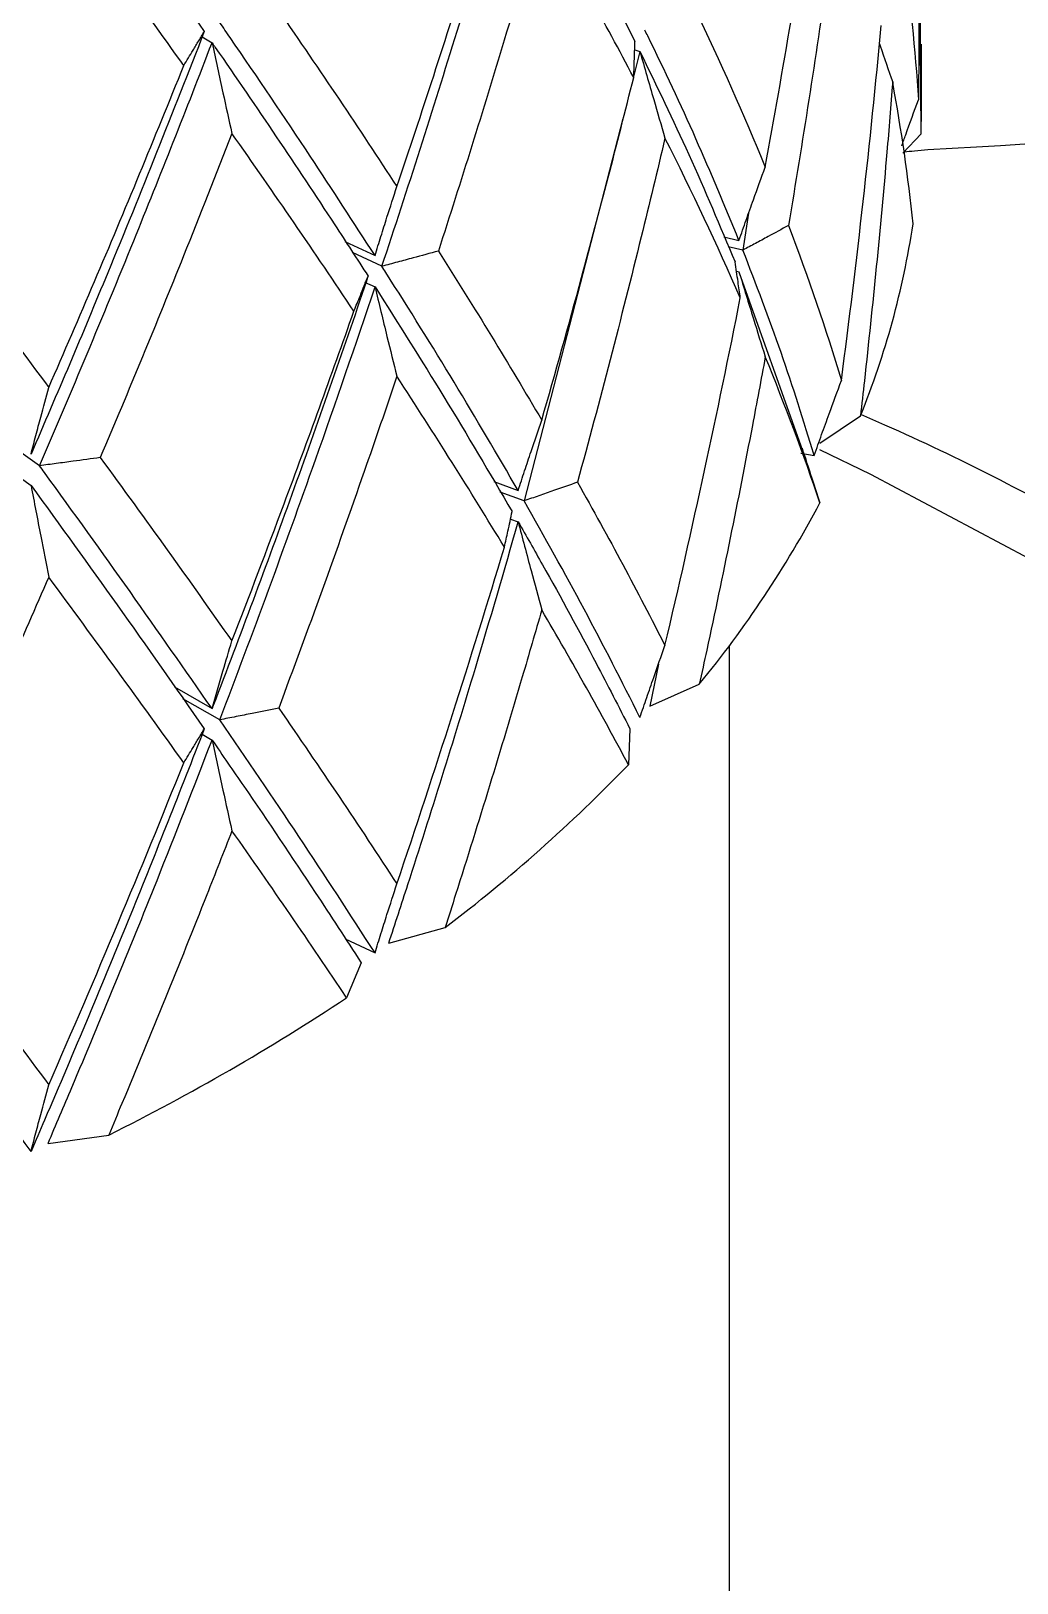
# Model space of a CAD drawing. Extents: x 0 to 10.8, y -11.1 to 0.
# Drawn here: x 4.6851 to 4.7364, y -5.1652 to -5.0845 of the extents above; entities that cross this region are included whole.
import ezdxf

# ---------------------------------------------------------------- set-up
doc = ezdxf.new("R2010")
doc.units = 0
doc.header["$LTSCALE"] = 0.5
doc.header["$MEASUREMENT"] = 0
for name, color, linetype in [('Dimension', 10, 'CONTINUOUS'), ('Hardware', 242, 'CONTINUOUS'), ('Mounting', 4, 'CONTINUOUS')]:
    doc.layers.add(name, color=color, linetype=linetype)

msp = doc.modelspace()

# ---------------------------------------------------------------- linework, layer by layer
at = {"layer": 'Dimension', "transparency": 16777216}
msp.add_open_spline([(4.295788687800496, -4.453301352101676), (5.645067267058266, -4.366282299263275), (6.244345846315582, -5.578301352101789), (6.843624425573125, -6.790320404940189), (8.192903004830669, -6.703301352101676)], degree=3, dxfattribs=at)
at = {"layer": 'Hardware', "transparency": 16777216}
msp.add_open_spline([(4.731799100059561, -5.09062667401929), (4.745250762093519, -5.089867872276443), (4.772440365058856, -5.08833411993686), (4.809689561180448, -5.076781375755957), (4.839802189949751, -5.059126480772932), (4.859761692321172, -5.037350025147987), (4.863150448432862, -5.020795025508789), (4.864646289838447, -5.013487431479405)], degree=3, knots=[0, 0, 0, 0, 0.2035303350058442, 0.41139221207149, 0.6209658894923356, 0.8326893709899369, 1, 1, 1, 1], dxfattribs=at)
at = {"layer": 'Mounting', "lineweight": 25, "transparency": 16777216}
for p, q in [((4.731398338156851, -5.075265764963831), (4.731306985235278, -5.088039567245801)), ((4.731452391456742, -5.089812555619972), (4.731367312332623, -5.079604079909643)), ((4.694040442484038, -5.084770226117428), (4.6945610448347, -5.085070763445458)), ((4.731474867769066, -5.088457936678822), (4.731474867769066, -5.085139442436684)), ((4.71681975417232, -5.085527423572159), (4.716498702530998, -5.086773407637111)), ((4.716547127388822, -5.085447235041386), (4.716819838865376, -5.085527451140081)), ((4.715921954284113, -5.08901173640453), (4.710794665279536, -5.108910467860369)), ((4.730497866010865, -5.0908239653902), (4.73145239168025, -5.089812559221969)), ((4.722475158843736, -5.093931201130374), (4.722175904242249, -5.09586399629643)), ((4.701472907927837, -5.095413428163909), (4.703038395753538, -5.096145259773152)), ((4.721180146714232, -5.095179587939242), (4.721972793936402, -5.095355238544698)), ((4.703396426071777, -5.096705399431755), (4.701861345115958, -5.095994671591086)), ((4.722175898251407, -5.095864040065123), (4.721414166434215, -5.095697613960851)), ((4.72184091369013, -5.096959093355792), (4.721972727778848, -5.096988303355147)), ((4.721972746810707, -5.096988145788998), (4.725271196441781, -5.106286702047726)), ((4.702498400436752, -5.097525860233986), (4.703038470532647, -5.097778331292375)), ((4.726177856149206, -5.105905498845516), (4.728288093047695, -5.104483305657538)), ((4.685588552999434, -5.107083028426359), (4.683346710502519, -5.105500151546039)), ((4.725188617394224, -5.106434318323409), (4.725887772468013, -5.106542466270412)), ((4.684600629203487, -5.107718552692404), (4.685146071391955, -5.108107393456123)), ((4.70921583999143, -5.107894740851521), (4.710485173925463, -5.108370607806307)), ((4.710794672199881, -5.108910511685508), (4.70955530133142, -5.108450657333947)), ((4.725908119798078, -5.108169129402484), (4.726183032422341, -5.109018589459538)), ((4.710090639415057, -5.109855778257497), (4.710485114493622, -5.110003664996611)), ((4.721474867769075, -5.188892456540714), (4.721474867769075, -5.116442996816886)), ((4.717779742621588, -5.117414691872057), (4.717332904713658, -5.119591497500778)), ((4.692608577058309, -5.118595611854403), (4.694561066435199, -5.119722759989259)), ((4.717332904158411, -5.119591500527633), (4.719909233942417, -5.118453666570417)), ((4.694963432108807, -5.120305856486482), (4.693044732543513, -5.119208606641394)), ((4.694040468162939, -5.121055304482297), (4.694561016326588, -5.121355810533146)), ((4.716297023105653, -5.120765144254847), (4.716216779529304, -5.122637183924098)), ((4.703752186017937, -5.131916816074124), (4.706682010712939, -5.131113070151571)), ((4.701490526426824, -5.131707006154727), (4.703038396516604, -5.132430601944009)), ((4.70231625057022, -5.132940481387209), (4.701563540488451, -5.134761981273812)), ((4.686029244277961, -5.14234277005221), (4.689184516485966, -5.141908239717964))]:
    msp.add_line(p, q, dxfattribs=at)
at = {"layer": 'Mounting', "lineweight": 25, "transparency": 16777216, "flags": 128}
for points in [[(4.731452391456742, -5.089812558175993), (4.731474767824011, -5.088548271664877), (4.731474867769066, -5.088457936678822)], [(4.789454217175717, -5.165427259492446), (4.785598228073241, -5.157119657940541), (4.780596768703163, -5.149018115179729), (4.774482275448463, -5.141175172823694), (4.767294403144888, -5.133641695363167), (4.759079767902222, -5.12646654029038), (4.749891644781883, -5.119696241239239), (4.739789622288754, -5.113374706197135), (4.728839215914377, -5.107542932744536), (4.726172254936273, -5.10625805599085)]]:
    msp.add_lwpolyline(points, dxfattribs=at)
at = {"layer": 'Mounting', "lineweight": 25, "transparency": 16777216}
for centre, radius, start, end in [((4.687551234789453, -5.08794011643522), 0.04396781446184132, 337.8979893391304, 351.4177430584475), ((4.675323311116244, -5.082003121038667), 0.05758946742103159, 320.7328058698766, 332.0238278961678), ((4.657061304631497, -5.065692395909764), 0.08211016415394543, 307.1798313594843, 316.0908478506079), ((4.637777708985141, -5.038564548602324), 0.1154234738232583, 296.4473774752695, 303.547246774946)]:
    msp.add_arc(centre, radius, start, end, dxfattribs=at)
for points, knots in [([(4.685146023823563, -5.071821540904068), (4.685320686564864, -5.072061788187398), (4.686917065873331, -5.07425759588557), (4.689988228651146, -5.078520650299879), (4.692732432567936, -5.08244809767848), (4.694156726310439, -5.084486517160144)], [0, 0, 0, 0, 0.05579333311730914, 0.5099388791400427, 0.9999999999999999, 0.9999999999999999, 0.9999999999999999, 0.9999999999999999]), ([(4.703396349304739, -5.096705363101421), (4.704745105397251, -5.092648883336835), (4.706049085194763, -5.088571119796256), (4.708401612640273, -5.080903805725313), (4.709461402005445, -5.077319283744487), (4.710485147813415, -5.073718615124221)], [0.002445703003991355, 0.002445703003991355, 0.002445703003991355, 0.002445703003991355, 0.002778333157437116, 0.002778333157437116, 0.003067885072835914, 0.003067885072835914, 0.003067885072835914, 0.003067885072835914]), ([(4.710485148645375, -5.07371861471745), (4.710528339317534, -5.073793795572612), (4.712232518213796, -5.076760214492936), (4.714303765077148, -5.08053460702763), (4.716140613763855, -5.084173782763912), (4.716559662219652, -5.085004004100938)], [0, 0, 0, 0, 0.01967590629690563, 0.7763543069276878, 1, 1, 1, 1]), ([(4.723338466777932, -5.09153846985339), (4.723804144123733, -5.089000373518616), (4.724250774800339, -5.086456640438826), (4.725273582379259, -5.080354993176741), (4.725830870955633, -5.076795985727472), (4.726349581750128, -5.073230655112809)], [0.004330217516259038, 0.004330217516259038, 0.004330217516259038, 0.004330217516259038, 0.004527813258580929, 0.004527813258580929, 0.004803374041171416, 0.004803374041171416, 0.004803374041171416, 0.004803374041171416]), ([(4.704175244261251, -5.092557345121861), (4.704823645656234, -5.090637955365708), (4.705461933772767, -5.088713872798394), (4.707358788931515, -5.082888269133036), (4.708585980597263, -5.078971198229056), (4.709769737823535, -5.07503583896397)], [0.003680059077938308, 0.003680059077938308, 0.003680059077938308, 0.003680059077938308, 0.003836740417369892, 0.003836740417369892, 0.004153311257810306, 0.004153311257810306, 0.004153311257810306, 0.004153311257810306]), ([(4.72730078104928, -5.076228067902605), (4.727070754193846, -5.077980573684158), (4.726831382060709, -5.079731654003695), (4.725960682124423, -5.085857718905629), (4.725280379001561, -5.090225250198387), (4.724542556582946, -5.094583430787168)], [0.001830253417566429, 0.001830253417566429, 0.001830253417566429, 0.001830253417566429, 0.001965753762317457, 0.001965753762317457, 0.002304685121717341, 0.002304685121717341, 0.002304685121717341, 0.002304685121717341]), ([(4.686066604425378, -5.076597335799306), (4.684946069603711, -5.079160432968195), (4.683809373836993, -5.081712437712099), (4.681321587397179, -5.087197949872404), (4.679966405131836, -5.090124973883349), (4.678592686403363, -5.093033975561184)], [0.003133451221439315, 0.003133451221439315, 0.003133451221439315, 0.003133451221439315, 0.003352568823996517, 0.003352568823996517, 0.00360659914046512, 0.00360659914046512, 0.00360659914046512, 0.00360659914046512]), ([(4.711712005407207, -5.078298058143162), (4.711075238707053, -5.080517674122063), (4.710424657200974, -5.082731241402541), (4.708655192799824, -5.088612403851869), (4.707512245395037, -5.092269359935528), (4.706332699561244, -5.095909599137769)], [0.002482049257556243, 0.002482049257556243, 0.002482049257556243, 0.002482049257556243, 0.002660083514881917, 0.002660083514881917, 0.002956367414762791, 0.002956367414762791, 0.002956367414762791, 0.002956367414762791]), ([(4.703038395753538, -5.096145259773152), (4.7019272335815, -5.094428736360612), (4.699512484599381, -5.090698431938506), (4.696756086493224, -5.086625692382711), (4.695143614292647, -5.0842825913262), (4.694963413735422, -5.08402073991806)], [0, 0, 0, 0, 0.4308902538471852, 0.9363995897631547, 1, 1, 1, 1]), ([(4.727300779251891, -5.102641564685428), (4.727707662152852, -5.099541549706601), (4.728085400172858, -5.096436441536696), (4.728774600966062, -5.09028216749681), (4.729087366129534, -5.087233024703892), (4.729371693659914, -5.084179303681992)], [0.004980369164138065, 0.004980369164138065, 0.004980369164138065, 0.004980369164138065, 0.00522000064316956, 0.00522000064316956, 0.005454558158351824, 0.005454558158351824, 0.005454558158351824, 0.005454558158351824]), ([(4.694156736963578, -5.084486445651123), (4.692527195277762, -5.088701610877081), (4.690852153173637, -5.092889100283685), (4.687829570237909, -5.10020567549401), (4.686499679524786, -5.103348315535015), (4.685146011874167, -5.106474314504624)], [0.003643827384632413, 0.003643827384632413, 0.003643827384632413, 0.003643827384632413, 0.003996629918378722, 0.003996629918378722, 0.004264701058186598, 0.004264701058186598, 0.004264701058186598, 0.004264701058186598]), ([(4.685588490407099, -5.107082983640339), (4.687257422174753, -5.103209603244011), (4.688890087231357, -5.099310021756139), (4.69187269370741, -5.09196641898194), (4.693231910204531, -5.088528671109486), (4.694561044419288, -5.085070764387012)], [0.002445703003991356, 0.002445703003991356, 0.002445703003991356, 0.002445703003991356, 0.002778333157437116, 0.002778333157437116, 0.003067885072835914, 0.003067885072835914, 0.003067885072835914, 0.003067885072835914]), ([(4.693092767678991, -5.086255501176254), (4.693254114385354, -5.085991724862254), (4.693414383591971, -5.085727728174618), (4.693573572074911, -5.08546351535847), (4.693671581483613, -5.085300844407982), (4.69376918150374, -5.085138091087686), (4.693866371394734, -5.084975256403538), (4.693963562107001, -5.084812420343212), (4.694060342888406, -5.084649502573484), (4.694156713003395, -5.084486504102244)], [0, 0, 0, 0, 3.692454475428064e-05, 3.692454475428064e-05, 3.692454475428064e-05, 5.965826561034011e-05, 5.965826561034011e-05, 5.965826561034011e-05, 8.239217861094851e-05, 8.239217861094851e-05, 8.239217861094851e-05, 8.239217861094851e-05]), ([(4.694561044419288, -5.085070764386955), (4.694654494442375, -5.08550538599178), (4.694748487509742, -5.085940143887626), (4.694843025701402, -5.086375035224421), (4.6949375638942, -5.086809926567412), (4.695032647470725, -5.087244952543472), (4.695128278484162, -5.087680110248812), (4.695282571083681, -5.088382200619151), (4.695438289639014, -5.089084638023451), (4.695595442617105, -5.089787409969347)], [0, 0, 0, 0, 3.692449221875072e-05, 3.692449221875072e-05, 3.692449221875072e-05, 7.384898531712128e-05, 7.384898531712128e-05, 7.384898531712128e-05, 0.000133423684125174, 0.000133423684125174, 0.000133423684125174, 0.000133423684125174]), ([(4.694561045274895, -5.085070764082616), (4.694617140273294, -5.085151969133904), (4.696830486528597, -5.088356085395219), (4.69957735162302, -5.09242281872065), (4.702102382421344, -5.09632665316758), (4.702678428921217, -5.097217252272628)], [0, 0, 0, 0, 0.01967590629690539, 0.7763543069276869, 0.9999999999999999, 0.9999999999999999, 0.9999999999999999, 0.9999999999999999]), ([(4.716494617749277, -5.086876211535071), (4.716506873008939, -5.086596562696684), (4.716517985383007, -5.086316896324433), (4.71652795412183, -5.08603721709818), (4.716534091790436, -5.085865020957442), (4.716539795952713, -5.08569281946717), (4.716545066442904, -5.085520613721258), (4.716550336977889, -5.085348406519643), (4.716555173842607, -5.085176194693531), (4.716559576863801, -5.085003979290718)], [0, 0, 0, 0, 3.692454477223516e-05, 3.692454477223516e-05, 3.692454477223516e-05, 5.965863624950577e-05, 5.965863624950577e-05, 5.965863624950577e-05, 8.239291991557107e-05, 8.239291991557107e-05, 8.239291991557107e-05, 8.239291991557107e-05]), ([(4.721972793936402, -5.095355238544755), (4.721243127882644, -5.093596377222468), (4.719785478984249, -5.090082711957166), (4.71805645100585, -5.086413435251302), (4.71712705268169, -5.084518110108775), (4.717077537481146, -5.084417133593149)], [0, 0, 0, 0, 0.4868932926836286, 0.9726634094198858, 1, 1, 1, 1]), ([(4.729268385071919, -5.085098334540476), (4.729283623862784, -5.08514313491969), (4.729298872624213, -5.0851879338191), (4.729314131360297, -5.085232731232907), (4.729529647456047, -5.085865454914199), (4.729747154276765, -5.086497884711378), (4.729966663547657, -5.087130004356993)], [6.963106175701024e-05, 6.963106175701024e-05, 6.963106175701024e-05, 6.963106175701024e-05, 7.38489852171912e-05, 7.38489852171912e-05, 7.38489852171912e-05, 0.000133423605747334, 0.000133423605747334, 0.000133423605747334, 0.000133423605747334]), ([(4.71681975417232, -5.085527423571762), (4.716937512036566, -5.085942734221987), (4.717055954191437, -5.086358068939319), (4.717175083241045, -5.086773424443095), (4.717294212292472, -5.087188779952783), (4.71741402856469, -5.087604157387489), (4.71753453462884, -5.088019553418633), (4.717728945274757, -5.088689705673403), (4.717925152388489, -5.08935991026641), (4.718123166576106, -5.090030152958661)], [0, 0, 0, 0, 3.692449222043045e-05, 3.692449222043045e-05, 3.692449222043045e-05, 7.384898531625242e-05, 7.384898531625242e-05, 7.384898531625242e-05, 0.0001334188559339995, 0.0001334188559339995, 0.0001334188559339995, 0.0001334188559339995]), ([(4.716819838229867, -5.085527449856272), (4.717687869544079, -5.087316741602876), (4.719476300751921, -5.091003273584136), (4.720988687513, -5.094618405463848), (4.721767023637085, -5.096478900284126)], [0, 0, 0, 0, 0.485359073440496, 1, 1, 1, 1]), ([(4.68606661260651, -5.103011235658755), (4.686867322142007, -5.101179771264071), (4.687659836625699, -5.09934250319327), (4.690028191777401, -5.09377569279917), (4.691578548690131, -5.090027150720459), (4.693092772974524, -5.086255492518205)], [0.003680059077938317, 0.003680059077938317, 0.003680059077938317, 0.003680059077938317, 0.003836740417369901, 0.003836740417369901, 0.004153311257810306, 0.004153311257810306, 0.004153311257810306, 0.004153311257810306]), ([(4.71171200943445, -5.104711140553434), (4.712419736401444, -5.102244240975324), (4.71311050989334, -5.099769520329687), (4.714722455354377, -5.093827737718755), (4.715626224430707, -5.090357380502894), (4.716494617686749, -5.08687621295843)], [0.00433021751625904, 0.00433021751625904, 0.00433021751625904, 0.00433021751625904, 0.004527813258580933, 0.004527813258580933, 0.004803374041171419, 0.004803374041171419, 0.004803374041171419, 0.004803374041171419]), ([(4.729966663547202, -5.087130004361256), (4.729871069547698, -5.088342791558205), (4.729770944672509, -5.089555392230864), (4.729323722889831, -5.094736522405526), (4.728932335045556, -5.098704515687984), (4.728425653616341, -5.103273596161443), (4.728357429267589, -5.103878550787726), (4.728288093457195, -5.104483302085271)], [0.001208963695116876, 0.001208963695116876, 0.001208963695116876, 0.001208963695116876, 0.001302007850262443, 0.001302007850262443, 0.001606582040497845, 0.001606582040497845, 0.001653080551641078, 0.001653080551641078, 0.001653080551641078, 0.001653080551641078]), ([(4.730441634002091, -5.090432955730932), (4.73051004351646, -5.090240990374468), (4.730794713194427, -5.089442172887345), (4.731085827439074, -5.08864508486738), (4.731306983463128, -5.08803954659237)], [0, 0, 0, 0, 0.2403119105058767, 1, 1, 1, 1]), ([(4.695595442617332, -5.089787409968324), (4.694768724722962, -5.091918228458155), (4.693930460507772, -5.094041459453535), (4.691667168163349, -5.099677932840677), (4.690222179268403, -5.103177864896907), (4.688747270943622, -5.106657044075064)], [0.002482049257556239, 0.002482049257556239, 0.002482049257556239, 0.002482049257556239, 0.0026600835148819, 0.0026600835148819, 0.002956367414762777, 0.002956367414762777, 0.002956367414762777, 0.002956367414762777]), ([(4.718123166576106, -5.090030152958946), (4.717719679812035, -5.091744220058672), (4.71730757031537, -5.093455771480478), (4.715834699408333, -5.099439639322725), (4.714728906800474, -5.103698798572054), (4.713570816977608, -5.107941943958451)], [0.001830253417566432, 0.001830253417566432, 0.001830253417566432, 0.001830253417566432, 0.00196575376231746, 0.00196575376231746, 0.002304685121717341, 0.002304685121717341, 0.002304685121717341, 0.002304685121717341]), ([(4.730562882100458, -5.090741320989594), (4.730743143867358, -5.090725615724978), (4.731155666269615, -5.090688548290302), (4.731567211271567, -5.090648973049781), (4.731799100059561, -5.09062667401929)], [0.9735357806854618, 0.9735357806854618, 0.9735357806854618, 0.9735357806854618, 0.9850884940551331, 1, 1, 1, 1]), ([(4.721972778490908, -5.095355235036095), (4.722096161427089, -5.095001903269747), (4.72222026099962, -5.094648907432997), (4.722345080151172, -5.094296252275285), (4.722469899304542, -5.093943597112286), (4.722595438373446, -5.093591281659712), (4.722721700205511, -5.093239310671436), (4.72292540275339, -5.09267146379284), (4.723130987767036, -5.092104510178274), (4.723338466777477, -5.091538469854356)], [0, 0, 0, 0, 3.692449218116693e-05, 3.692449218116693e-05, 3.692449218116693e-05, 7.384898528042517e-05, 7.384898528042517e-05, 7.384898528042517e-05, 0.0001334206713658637, 0.0001334206713658637, 0.0001334206713658637, 0.0001334206713658637]), ([(4.703038397118689, -5.096145260244782), (4.703141106414705, -5.09581260146274), (4.703244412361983, -5.095480398755797), (4.703348317275413, -5.095148657263735), (4.703452222190435, -5.094816915766955), (4.70355672635651, -5.094485634576358), (4.703661832055332, -5.094154818854008), (4.703831399675892, -5.093621111972084), (4.704002533947687, -5.093088613464829), (4.704175244261478, -5.092557345120838)], [0, 0, 0, 0, 3.692449219004878e-05, 3.692449219004878e-05, 3.692449219004878e-05, 7.384898526708659e-05, 7.384898526708659e-05, 7.384898526708659e-05, 0.0001334196130982787, 0.0001334196130982787, 0.0001334196130982787, 0.0001334196130982787]), ([(4.724542556582492, -5.094583430789328), (4.724190762943635, -5.094775809141254), (4.723838182074815, -5.094967709046273), (4.723484819468922, -5.095159127037732), (4.723267267318988, -5.095276975940862), (4.723049418257688, -5.095394642506335), (4.722831273573775, -5.095512125926575), (4.722613127045861, -5.095629610339927), (4.722394684429673, -5.095746911853269), (4.722175947019878, -5.095864029660106)], [0, 0, 0, 0, 3.692454477337426e-05, 3.692454477337426e-05, 3.692454477337426e-05, 5.965756764222384e-05, 5.965756764222384e-05, 5.965756764222384e-05, 8.239078267930459e-05, 8.239078267930459e-05, 8.239078267930459e-05, 8.239078267930459e-05]), ([(4.706332701787005, -5.095909598525793), (4.705895147600359, -5.096029805605838), (4.705457100913463, -5.096149416991466), (4.705018568802643, -5.096268430411328), (4.704748567908837, -5.09634170607103), (4.70447838225482, -5.096414755258593), (4.704208013497919, -5.096487577447135), (4.703937642455685, -5.096560400251235), (4.703667087735312, -5.096632996200697), (4.703396350992762, -5.096705364716968)], [0, 0, 0, 0, 3.692454477207999e-05, 3.692454477207999e-05, 3.692454477207999e-05, 5.965866755317079e-05, 5.965866755317079e-05, 5.965866755317079e-05, 8.239298252384948e-05, 8.239298252384948e-05, 8.239298252384948e-05, 8.239298252384948e-05]), ([(4.725887773173326, -5.106542466379494), (4.725336327191599, -5.104761220052069), (4.724242638119449, -5.101228454000932), (4.722860964765232, -5.09764211071041), (4.722175941161368, -5.095864027780976)], [0, 0, 0, 0, 0.5042072703463313, 1, 1, 1, 1]), ([(4.702678354938371, -5.097217217069726), (4.702648581713447, -5.097305564776093), (4.702618787179745, -5.097393902668216), (4.701334475004842, -5.101198620966045), (4.700042387107487, -5.10489739278114), (4.69738438944114, -5.112262212967835), (4.696019701452542, -5.115924755908338), (4.694601874336513, -5.119616535655496), (4.694581468077786, -5.119669646806528), (4.694561054704536, -5.119722753233361)], [0.004293965242678268, 0.004293965242678268, 0.004293965242678268, 0.004293965242678268, 0.004301204108614124, 0.004301204108614124, 0.004605778298849525, 0.004605778298849525, 0.004910352489084927, 0.004910352489084927, 0.004914798550845843, 0.004914798550845843, 0.004914798550845843, 0.004914798550845843]), ([(4.701940525188547, -5.099040740516614), (4.702053229031662, -5.098768673619702), (4.702164821256247, -5.098496452396034), (4.702275299448957, -5.098224081333512), (4.702343319940155, -5.098056384767631), (4.702410918318719, -5.097888630937121), (4.70247809402963, -5.097720820892221), (4.702545270308292, -5.097553009428793), (4.702612024052314, -5.097385141390362), (4.702678354698946, -5.097217217779928)], [0, 0, 0, 0, 3.692454477223575e-05, 3.692454477223575e-05, 3.692454477223575e-05, 5.965863624950655e-05, 5.965863624950655e-05, 5.965863624950655e-05, 8.239291991557173e-05, 8.239291991557173e-05, 8.239291991557173e-05, 8.239291991557173e-05]), ([(4.710485173925463, -5.108370607806421), (4.709392184978014, -5.106501156192905), (4.707208728413207, -5.102766565457273), (4.704758980044971, -5.098843739893994), (4.70346527470997, -5.09681352708435), (4.703396350463663, -5.096705364209868)], [0, 0, 0, 0, 0.4868932926836267, 0.972663409419882, 1, 1, 1, 1]), ([(4.722041493518873, -5.09834474428078), (4.722003045372276, -5.098065886762754), (4.721963457437141, -5.097787081006402), (4.721922729795551, -5.097508331681126), (4.721897655308794, -5.097336716139694), (4.721872148759303, -5.097165121512319), (4.721846210175272, -5.096993548888065), (4.721820271372053, -5.096821974813508), (4.721793900471766, -5.096650422379867), (4.72176709751011, -5.096478892675407)], [0, 0, 0, 0, 3.692454477337353e-05, 3.692454477337353e-05, 3.692454477337353e-05, 5.965756764222657e-05, 5.965756764222657e-05, 5.965756764222657e-05, 8.239078267930887e-05, 8.239078267930887e-05, 8.239078267930887e-05, 8.239078267930887e-05]), ([(4.721972746810707, -5.096988145788941), (4.722096128680278, -5.097396160898199), (4.722220227201433, -5.09780415769211), (4.722345045089696, -5.098212132732556), (4.722469862979324, -5.0986201077788), (4.72259540057803, -5.099028062188609), (4.722721660568368, -5.09943599247805), (4.722925370180292, -5.100094152839915), (4.723130961460356, -5.100752254276642), (4.723338445491891, -5.101410281904634)], [0, 0, 0, 0, 3.692449217262235e-05, 3.692449217262235e-05, 3.692449217262235e-05, 7.384898521719601e-05, 7.384898521719601e-05, 7.384898521719601e-05, 0.0001334236057473376, 0.0001334236057473376, 0.0001334236057473376, 0.0001334236057473376]), ([(4.694963412579909, -5.120305811056483), (4.696676426936392, -5.115823492623235), (4.698336305103112, -5.111314134132442), (4.700997496359378, -5.103789715978451), (4.702030272751244, -5.100789880467914), (4.70303839666235, -5.097778294103591)], [0.001793937377354697, 0.001793937377354697, 0.001793937377354697, 0.001793937377354697, 0.002169184776966314, 0.002169184776966314, 0.002416362749800616, 0.002416362749800616, 0.002416362749800616, 0.002416362749800616]), ([(4.703038396662578, -5.097778294103193), (4.703141106402427, -5.098206981709836), (4.703244412988852, -5.098635771117074), (4.703348318692406, -5.099064659340058), (4.703452224397552, -5.099493547569125), (4.703556729504271, -5.099922535789517), (4.703661836255833, -5.100351620964773), (4.703831403418462, -5.101043857712682), (4.704002537480847, -5.101736350872443), (4.704175247693456, -5.102429087409803)], [0, 0, 0, 0, 3.692449222042991e-05, 3.692449222042991e-05, 3.692449222042991e-05, 7.384898531625501e-05, 7.384898531625501e-05, 7.384898531625501e-05, 0.0001334188559340029, 0.0001334188559340029, 0.0001334188559340029, 0.0001334188559340029]), ([(4.703038469651574, -5.097778329916537), (4.704252643169866, -5.099693960239904), (4.706754241645513, -5.10364079141749), (4.70901156396917, -5.107484651841617), (4.710173274421322, -5.109462859731877)], [0, 0, 0, 0, 0.4853590734404953, 1, 1, 1, 1]), ([(4.718123164918097, -5.11644364953213), (4.718836872656993, -5.113411626820096), (4.719523762621975, -5.110371115361545), (4.720828942149637, -5.104337851112462), (4.721448494723973, -5.101345277055827), (4.722041499617944, -5.098344788515192)], [0.004980369164138062, 0.004980369164138062, 0.004980369164138062, 0.004980369164138062, 0.005220000643169556, 0.005220000643169556, 0.005454558158351824, 0.005454558158351824, 0.005454558158351824, 0.005454558158351824]), ([(4.695595446012703, -5.116200492828966), (4.696514291536459, -5.113832286160516), (4.697419017727043, -5.111454373069989), (4.699549651318648, -5.105739672878371), (4.700760401849266, -5.102397614950576), (4.701940524615111, -5.099040741901376)], [0.004330217516259038, 0.004330217516259038, 0.004330217516259038, 0.004330217516259038, 0.004527813258580926, 0.004527813258580926, 0.004803374041171414, 0.004803374041171414, 0.004803374041171414, 0.004803374041171414]), ([(4.723338445491208, -5.101410281908841), (4.723119445525299, -5.102603980996264), (4.72289614073361, -5.103796957449845), (4.721923532597884, -5.108891938899717), (4.721132044937121, -5.112788160757248), (4.720167766352915, -5.117267990167818), (4.720039014748409, -5.117860993202555), (4.719909234708894, -5.118453663069545)], [0.001208963695116874, 0.001208963695116874, 0.001208963695116874, 0.001208963695116874, 0.001302007850262445, 0.001302007850262445, 0.001606582040497846, 0.001606582040497846, 0.001653080551641082, 0.001653080551641082, 0.001653080551641082, 0.001653080551641082]), ([(4.704175247693456, -5.102429087410087), (4.703615935328344, -5.104084736303491), (4.703049099630789, -5.105736889850164), (4.701038429279379, -5.111509392490632), (4.699555475629495, -5.115611478567928), (4.698027732484434, -5.119691660008982)], [0.001830253417566431, 0.001830253417566431, 0.001830253417566431, 0.001830253417566431, 0.001965753762317458, 0.001965753762317458, 0.002304685121717341, 0.002304685121717341, 0.002304685121717341, 0.002304685121717341]), ([(4.725887773173326, -5.106542455699241), (4.726015431812584, -5.106181529212677), (4.726143832418529, -5.105820894743772), (4.726272975434767, -5.105460555824209), (4.726402118451915, -5.105100216901349), (4.726532002909153, -5.1047401720121), (4.726662636346646, -5.10438042755726), (4.726873397966301, -5.103800022377186), (4.727086108641288, -5.103220395118115), (4.727300779251891, -5.102641564685371)], [0, 0, 0, 0, 3.69244921317292e-05, 3.69244921317292e-05, 3.69244921317292e-05, 7.384898488475933e-05, 7.384898488475933e-05, 7.384898488475933e-05, 0.0001334224259581439, 0.0001334224259581439, 0.0001334224259581439, 0.0001334224259581439]), ([(4.685146011942379, -5.106474314346997), (4.685229184290392, -5.106152934004967), (4.685312839797007, -5.105832075255933), (4.685396980336918, -5.105511743493878), (4.685481120878194, -5.105191411727276), (4.685565746683096, -5.104871606070219), (4.685650859599946, -5.104552331935281), (4.685788172751472, -5.104037245161919), (4.685926754552383, -5.103523538796196), (4.686066612606737, -5.103011235657789)], [0, 0, 0, 0, 3.692449219004528e-05, 3.692449219004528e-05, 3.692449219004528e-05, 7.384898526707964e-05, 7.384898526707964e-05, 7.384898526707964e-05, 0.0001334196130982788, 0.0001334196130982788, 0.0001334196130982788, 0.0001334196130982788]), ([(4.803931069091959, -5.196365185924151), (4.803942042154176, -5.196125952695638), (4.804086918823486, -5.192967370977613), (4.80335886492162, -5.186886465182852), (4.801676125823406, -5.178206212508314), (4.798827552781631, -5.16964966450206), (4.794971664480272, -5.161253962887599), (4.790080586311888, -5.15305524895922), (4.784181590526714, -5.145095004035682), (4.777296478208882, -5.137419192641289), (4.769463420365355, -5.130073976406209), (4.7607223895061, -5.123110464562217), (4.751150021474587, -5.116552944285331), (4.740723656415412, -5.110507998054459), (4.733066030523332, -5.106466453700307), (4.728721992603596, -5.104603099289477), (4.728304373940773, -5.104423963749696)], [0, 0, 0, 0, 0.006539258844069029, 0.08633743549433925, 0.1661214719273014, 0.2461730052862951, 0.3267515873367117, 0.4080149183377118, 0.4900038006415573, 0.5726562766653868, 0.6558432184330459, 0.7394102858022659, 0.8232118321618017, 0.9071299246372039, 0.9910718374439821, 1, 1, 1, 1]), ([(4.710485160050439, -5.108370602518733), (4.710595999603356, -5.108031482291722), (4.710707482937778, -5.10769278053823), (4.710819612697378, -5.107354502346539), (4.71093174245857, -5.107016224149788), (4.711044518946892, -5.106678368585051), (4.711157944720981, -5.106340940734242), (4.71134093841556, -5.105796556798452), (4.711525623200487, -5.105253282953583), (4.711712009433995, -5.1047111405544)], [0, 0, 0, 0, 3.692449218116698e-05, 3.692449218116698e-05, 3.692449218116698e-05, 7.384898528042217e-05, 7.384898528042217e-05, 7.384898528042217e-05, 0.0001334206713658705, 0.0001334206713658705, 0.0001334206713658705, 0.0001334206713658705]), ([(4.68874727334105, -5.10665704374361), (4.688275987991801, -5.106722106636255), (4.68780443542073, -5.106786527738052), (4.687332623375823, -5.106850305677142), (4.68704213227943, -5.106889573270394), (4.686751542018101, -5.106928597164256), (4.686460854404459, -5.106967377042338), (4.686170164333362, -5.107006157248236), (4.685879376293769, -5.107044693510431), (4.68558849209785, -5.107082985460863)], [0, 0, 0, 0, 3.692454477207995e-05, 3.692454477207995e-05, 3.692454477207995e-05, 5.965866755317118e-05, 5.965866755317118e-05, 5.965866755317118e-05, 8.239298252384997e-05, 8.239298252384997e-05, 8.239298252384997e-05, 8.239298252384997e-05]), ([(4.725912783013882, -5.108167618105313), (4.725867959503375, -5.108029599362055), (4.72565205322644, -5.107364789473706), (4.725440884131785, -5.106697810552646), (4.725273555078729, -5.106169300679824)], [0, 0, 0, 0, 0.2076063333481458, 1, 1, 1, 1]), ([(4.694561066435199, -5.119722759989315), (4.693152523455637, -5.117701526966812), (4.690338686753876, -5.113663723545756), (4.687275283754389, -5.109406385408874), (4.685673812539562, -5.107200506651736), (4.685588491567614, -5.10708298488953)], [0, 0, 0, 0, 0.4868932926836309, 0.9726634094198855, 1, 1, 1, 1]), ([(4.685146011572897, -5.108107348155272), (4.685229184280388, -5.108547314250757), (4.685312840304505, -5.108987447686047), (4.685396981484246, -5.109427745725782), (4.685481122665124, -5.109868043771769), (4.685565749232182, -5.110308507628986), (4.685650863001229, -5.110749134507273), (4.685788175781909, -5.111459991313438), (4.685926757413426, -5.11217127659171), (4.686066615385926, -5.112882978323626)], [0, 0, 0, 0, 3.692449222042691e-05, 3.692449222042691e-05, 3.692449222042691e-05, 7.384898531625516e-05, 7.384898531625516e-05, 7.384898531625516e-05, 0.0001334188559339994, 0.0001334188559339994, 0.0001334188559339994, 0.0001334188559339994]), ([(4.685146070303745, -5.1081073919608), (4.686653320817186, -5.110188145731001), (4.689758754703234, -5.114475185747381), (4.692662356771962, -5.118632187238347), (4.694156669230779, -5.120771550337338)], [0, 0, 0, 0, 0.4853590734404974, 1, 1, 1, 1]), ([(4.713570816976926, -5.107941943960611), (4.713157425016107, -5.108087894382777), (4.712743435404263, -5.108233282329877), (4.712328854755697, -5.108378105069903), (4.712073612945233, -5.10846726701817), (4.711818146402038, -5.108556214977796), (4.711562456675665, -5.108644948313497), (4.711306764787878, -5.108733682399247), (4.711050849173262, -5.108822202045019), (4.710794711386143, -5.108910506617178)], [0, 0, 0, 0, 3.692454477337413e-05, 3.692454477337413e-05, 3.692454477337413e-05, 5.965756764222462e-05, 5.965756764222462e-05, 5.965756764222462e-05, 8.239078267930632e-05, 8.239078267930632e-05, 8.239078267930632e-05, 8.239078267930632e-05]), ([(4.716819754655717, -5.120179731622954), (4.715873093422033, -5.118307587065658), (4.713995569456529, -5.114594541524013), (4.711855657614706, -5.110794524701191), (4.710794704881209, -5.108910503987829)], [0, 0, 0, 0, 0.5042072703463308, 1, 1, 1, 1]), ([(4.703752186832844, -5.131916813129862), (4.704086698643096, -5.130903875859303), (4.704418448448905, -5.12988954270179), (4.705958368994288, -5.125134204291726), (4.707130361194686, -5.121379488910691), (4.70902089272613, -5.115082198939831), (4.70976228212794, -5.112545834204923), (4.710485131590758, -5.110003509622629)], [0.001172730824359639, 0.001172730824359639, 0.001172730824359639, 0.001172730824359639, 0.00125546220626011, 0.00125546220626011, 0.001560036396495511, 0.001560036396495511, 0.001764626822426148, 0.001764626822426148, 0.001764626822426148, 0.001764626822426148]), ([(4.709769761175721, -5.111320873973), (4.709832584197102, -5.111043495409888), (4.709894273756618, -5.110766030678008), (4.709954828246737, -5.110488484354335), (4.709992109382938, -5.110317609456104), (4.710028960387035, -5.110146703157852), (4.710065380892274, -5.10997576652818), (4.710101801705378, -5.109804828453605), (4.710137792089427, -5.1096338596858), (4.710173351683807, -5.109462861293366)], [0, 0, 0, 0, 3.692454477337414e-05, 3.692454477337414e-05, 3.692454477337414e-05, 5.9657567642225e-05, 5.9657567642225e-05, 5.9657567642225e-05, 8.239078267930714e-05, 8.239078267930714e-05, 8.239078267930714e-05, 8.239078267930714e-05]), ([(4.710485068048229, -5.110003584220522), (4.710909161782183, -5.110746765370948), (4.71232050646222, -5.113220003429831), (4.714279825986068, -5.116812644770278), (4.715719007483585, -5.119632612456485), (4.716297008021684, -5.120765160951748)], [0, 0, 0, 0, 0.2044850248196536, 0.6805072297325745, 1, 1, 1, 1]), ([(4.710485131590758, -5.110003509622516), (4.710595970185295, -5.110425736148272), (4.710707452575662, -5.110848026904364), (4.710819581200212, -5.111270378765369), (4.710931709826127, -5.111692730632285), (4.711044484993863, -5.112115144760594), (4.711157909113354, -5.112537617975306), (4.711340909153932, -5.113219242093635), (4.711525599568176, -5.113901024021857), (4.711711990312324, -5.114582950152908)], [0, 0, 0, 0, 3.692449217262611e-05, 3.692449217262611e-05, 3.692449217262611e-05, 7.384898521719301e-05, 7.384898521719301e-05, 7.384898521719301e-05, 0.0001334236057473374, 0.0001334236057473374, 0.0001334236057473374, 0.0001334236057473374]), ([(4.70417524624736, -5.128842583794949), (4.705164586370984, -5.125913894165137), (4.706130607893556, -5.12297367374498), (4.707994723547472, -5.117132707696499), (4.708893986112116, -5.114232288330868), (4.709769751210388, -5.111320917972819)], [0.004980369164138073, 0.004980369164138073, 0.004980369164138073, 0.004980369164138073, 0.005220000643169566, 0.005220000643169566, 0.005454558158351822, 0.005454558158351822, 0.005454558158351822, 0.005454558158351822]), ([(4.686066615385698, -5.112882978323853), (4.685375922054163, -5.114462782642192), (4.684679133595637, -5.116038265308646), (4.682218539742507, -5.121539472278698), (4.680423237240802, -5.125442648906812), (4.678592610480337, -5.129319059965894)], [0.001830253417566436, 0.001830253417566436, 0.001830253417566436, 0.001830253417566436, 0.001965753762317469, 0.001965753762317469, 0.002304685121717347, 0.002304685121717347, 0.002304685121717347, 0.002304685121717347]), ([(4.711711990311187, -5.114582950157001), (4.711379155728537, -5.115743166471532), (4.71104243051127, -5.116902162889573), (4.709586943665272, -5.121849818745261), (4.708429947996592, -5.125627815629514), (4.707050215858999, -5.129965421290535), (4.706866564061329, -5.130539469129076), (4.706682011802968, -5.131113066763362)], [0.001208963695116875, 0.001208963695116875, 0.001208963695116875, 0.001208963695116875, 0.001302007850262437, 0.001302007850262437, 0.001606582040497838, 0.001606582040497838, 0.001653080551641073, 0.001653080551641073, 0.001653080551641073, 0.001653080551641073]), ([(4.694561054736596, -5.119722753149972), (4.694654506685993, -5.119396028388223), (4.69474850142592, -5.119069794095651), (4.694843041184868, -5.118744055656293), (4.694937580945179, -5.11841831721199), (4.695032665979397, -5.118093073724879), (4.695128298444615, -5.117768330562853), (4.695282585583755, -5.117244411271031), (4.695438298528188, -5.116721791188979), (4.695595446012248, -5.116200492829876)], [0, 0, 0, 0, 3.692449218116326e-05, 3.692449218116326e-05, 3.692449218116326e-05, 7.38489852804201e-05, 7.38489852804201e-05, 7.38489852804201e-05, 0.0001334206713658638, 0.0001334206713658638, 0.0001334206713658638, 0.0001334206713658638]), ([(4.716819754655717, -5.120179720942701), (4.716937511813967, -5.119833685153765), (4.717055953390627, -5.119488027928924), (4.71717507979406, -5.119142752851644), (4.717294206198858, -5.118797477771125), (4.71741401653594, -5.118452583209319), (4.717534517760669, -5.11810807644639), (4.71772893225193, -5.117552255482224), (4.717925144625724, -5.116997439785962), (4.718123164918097, -5.116443649532073)], [0, 0, 0, 0, 3.692449213173081e-05, 3.692449213173081e-05, 3.692449213173081e-05, 7.384898488476096e-05, 7.384898488476096e-05, 7.384898488476096e-05, 0.0001334224259581372, 0.0001334224259581372, 0.0001334224259581372, 0.0001334224259581372]), ([(4.698027732483752, -5.119691660011028), (4.697570809413719, -5.119784803734888), (4.697113504390927, -5.119877325545929), (4.696655824863683, -5.119969223565249), (4.696374048684675, -5.120025801741065), (4.696092129773206, -5.120082143632146), (4.695810069872323, -5.120138248802959), (4.6955280075872, -5.120194354448074), (4.695245803714442, -5.120250223487574), (4.694963460000508, -5.120305855488084)], [0, 0, 0, 0, 3.692454477337416e-05, 3.692454477337416e-05, 3.692454477337416e-05, 5.965756764222457e-05, 5.965756764222457e-05, 5.965756764222457e-05, 8.239078267930664e-05, 8.239078267930664e-05, 8.239078267930664e-05, 8.239078267930664e-05]), ([(4.703038397083901, -5.13243060220924), (4.701737894236885, -5.130422110109578), (4.699158592184858, -5.126438644940094), (4.69635396627109, -5.122338616392653), (4.694963453133596, -5.120305852047466)], [0, 0, 0, 0, 0.5042072703463275, 1, 1, 1, 1]), ([(4.694156748984824, -5.120771554864973), (4.692907524978182, -5.124002864998829), (4.691632036354122, -5.127216613534131), (4.688869095468817, -5.134006454268103), (4.687374672784699, -5.137578104901309), (4.685615964902354, -5.141672228148479), (4.685381338363186, -5.142216208384639), (4.685146007539061, -5.142759655730572)], [0.004944084223654824, 0.004944084223654824, 0.004944084223654824, 0.004944084223654824, 0.005214926679320329, 0.005214926679320329, 0.005519500869555731, 0.005519500869555731, 0.005566222870637738, 0.005566222870637738, 0.005566222870637738, 0.005566222870637738]), ([(4.686029245316831, -5.142342767220441), (4.68644400754215, -5.141375292439307), (4.686856543497697, -5.140406119105819), (4.68877712226913, -5.135860747818924), (4.690255347250513, -5.132266835381756), (4.692668333114625, -5.12623066297931), (4.69362255208398, -5.123797179932637), (4.694561030741397, -5.121355657071092)], [0.001172730824359639, 0.001172730824359639, 0.001172730824359639, 0.001172730824359639, 0.00125546220626011, 0.00125546220626011, 0.001560036396495511, 0.001560036396495511, 0.001764626822426146, 0.001764626822426146, 0.001764626822426146, 0.001764626822426146]), ([(4.693092808323172, -5.12254053108893), (4.693254156844887, -5.122276754220138), (4.693414427769085, -5.122012757025743), (4.693573617869106, -5.121748543789352), (4.69367162526396, -5.12158587757466), (4.693769223255913, -5.121423129020798), (4.693866411099634, -5.121260299128949), (4.693963599764857, -5.121097467860693), (4.694060378480117, -5.120934554908899), (4.694156746506451, -5.12077156127549)], [0, 0, 0, 0, 3.69245447733743e-05, 3.69245447733743e-05, 3.69245447733743e-05, 5.965756764222472e-05, 5.965756764222472e-05, 5.965756764222472e-05, 8.23907826793062e-05, 8.23907826793062e-05, 8.23907826793062e-05, 8.23907826793062e-05]), ([(4.694560956026635, -5.121355723280203), (4.695113416522418, -5.122158157233002), (4.69695195390068, -5.124828583132171), (4.699556657373705, -5.128698148318279), (4.701525505752215, -5.131724899524215), (4.702316229801681, -5.13294049590877)], [0, 0, 0, 0, 0.2044850248196549, 0.6805072297325747, 1, 1, 1, 1]), ([(4.694561030741397, -5.121355657071035), (4.694654481882935, -5.121790278954848), (4.6947484758266, -5.122225037066357), (4.694843014628532, -5.12265992855265), (4.694937553431828, -5.123094820045139), (4.695032637352597, -5.123529846103338), (4.695128268422877, -5.123965003821866), (4.695282560912119, -5.124667093293795), (4.695438278603206, -5.125369529614375), (4.695595429890318, -5.126072300289934)], [0, 0, 0, 0, 3.692449217262239e-05, 3.692449217262239e-05, 3.692449217262239e-05, 7.384898521719101e-05, 7.384898521719101e-05, 7.384898521719101e-05, 0.0001334236057473406, 0.0001334236057473406, 0.0001334236057473406, 0.0001334236057473406]), ([(4.686066614214724, -5.139296474549894), (4.687288347812682, -5.136501942666143), (4.68849128111674, -5.133693324411922), (4.690832862097977, -5.128107540619624), (4.691972532563341, -5.125330834297586), (4.693092782728854, -5.122540572931143)], [0.00498036916413806, 0.00498036916413806, 0.00498036916413806, 0.00498036916413806, 0.005220000643169556, 0.005220000643169556, 0.005454558158351826, 0.005454558158351826, 0.005454558158351826, 0.005454558158351826]), ([(4.695595429888726, -5.126072300293856), (4.695163307158055, -5.127186102530061), (4.694727878022604, -5.128298248186582), (4.692853124225621, -5.133043840414132), (4.691381186811896, -5.136662325775376), (4.689646302035726, -5.140810950860669), (4.689415776510032, -5.141359868331222), (4.689184517852027, -5.141908236478741)], [0.001208963695116874, 0.001208963695116874, 0.001208963695116874, 0.001208963695116874, 0.001302007850262439, 0.001302007850262439, 0.00160658204049784, 0.00160658204049784, 0.001653080551641076, 0.001653080551641076, 0.001653080551641076, 0.001653080551641076]), ([(4.685146011914185, -5.142759656307646), (4.683548505668568, -5.140575326394867), (4.680380153406531, -5.136243120095571), (4.677033389031521, -5.131769853583307), (4.675374087586533, -5.129552040568683)], [0, 0, 0, 0, 0.5042072703463307, 1, 1, 1, 1]), ([(4.703038397083901, -5.132430591528987), (4.703141106208477, -5.132097932616318), (4.703244412290132, -5.131765730015729), (4.703348315686071, -5.131433987357013), (4.703452219082465, -5.131102244695228), (4.703556719012795, -5.130770960244945), (4.703661821543164, -5.130440142076395), (4.703831392059783, -5.129906406042153), (4.704002530710113, -5.129373879510183), (4.70417524624736, -5.128842583794892)], [0, 0, 0, 0, 3.692449213173423e-05, 3.692449213173423e-05, 3.692449213173423e-05, 7.384898488476448e-05, 7.384898488476448e-05, 7.384898488476448e-05, 0.0001334224259581403, 0.0001334224259581403, 0.0001334224259581403, 0.0001334224259581403]), ([(4.685146011914185, -5.142759645627336), (4.685229184123273, -5.142438265135922), (4.685312839738799, -5.142117406508021), (4.685396979049756, -5.141797073412647), (4.685481118361167, -5.14147674031426), (4.685565740736365, -5.141156930932368), (4.685650851087303, -5.140837654003349), (4.685788166584189, -5.140322538395708), (4.685926751930538, -5.139808804485938), (4.686066614214724, -5.139296474549838)], [0, 0, 0, 0, 3.692449213173435e-05, 3.692449213173435e-05, 3.692449213173435e-05, 7.384898488476652e-05, 7.384898488476652e-05, 7.384898488476652e-05, 0.0001334224259581407, 0.0001334224259581407, 0.0001334224259581407, 0.0001334224259581407])]:
    msp.add_open_spline(points, degree=3, knots=knots, dxfattribs=at)
for points in [[(4.693092825997837, -5.086255451361183), (4.690829981325351, -5.083087057453497), (4.688485629319985, -5.079868848425974), (4.686066575642599, -5.076597386812864)], [(4.716494663422054, -5.086876120268244), (4.715003104753578, -5.084051057510692), (4.713407366157753, -5.081193159176848), (4.7117120799021, -5.078297942208849)], [(4.730463460337887, -5.080200077826021), (4.730862628596697, -5.082820292835038), (4.73114407582284, -5.085431721497741), (4.731306984968342, -5.088039562844699)], [(4.698027857020861, -5.08340650945803), (4.70016528912538, -5.08650249322892), (4.702216430503086, -5.089551424430738), (4.704175326754921, -5.092557231820422)], [(4.719663152592602, -5.083286259384352), (4.720996677151561, -5.086064795350239), (4.722222953904293, -5.088813976972745), (4.723338423219047, -5.091538602507057)], [(4.731026725846732, -5.094501395900181), (4.73077715872796, -5.092050915711013), (4.730423501762743, -5.089595280723188), (4.729966658704143, -5.087130211726901)], [(4.70194058684524, -5.099040655762053), (4.699913598940384, -5.096002103841784), (4.697796533509063, -5.092918929699692), (4.695595536177507, -5.089787304230754)], [(4.722041443299986, -5.098344975880877), (4.720843640960993, -5.095601310134157), (4.719536286645052, -5.092831275739911), (4.718123175377741, -5.090030134848064)], [(4.678592748135543, -5.093033925323539), (4.681153941751745, -5.096415000011973), (4.683647676406963, -5.099739693310028), (4.686066712868069, -5.103011133446046)], [(4.724542563685191, -5.094583559042633), (4.725574842953847, -5.097290627679342), (4.726495138102109, -5.099974972521466), (4.727300777492928, -5.102641580922295)], [(4.706332739954178, -5.09590953974805), (4.70822187583417, -5.098883611871941), (4.7100166795733, -5.101816098711879), (4.711711941223257, -5.104711266425397)], [(4.72618303221202, -5.10901858952451), (4.725333971631471, -5.106501449678319), (4.724384952331548, -5.10396677430856), (4.723338399484874, -5.101410486189195)], [(4.7097696663634, -5.111321096773281), (4.708000719254869, -5.108397422366068), (4.706134110880612, -5.105434806568326), (4.704175259685371, -5.102429070560902)], [(4.688747321126357, -5.106656990181023), (4.691109504024098, -5.109889012702183), (4.693394393214021, -5.113069036475224), (4.69559535613007, -5.116200609108489)], [(4.713570804165784, -5.107942071867512), (4.715191078886392, -5.110810085234789), (4.716710000643161, -5.113642430498089), (4.718123159971583, -5.116443665362112)], [(4.693092673061074, -5.122540739929377), (4.690829892659622, -5.119372438909238), (4.688485609970485, -5.11615432568135), (4.686066630044252, -5.112882963091693)], [(4.716216779364004, -5.122637183966219), (4.714805333343065, -5.119982887015112), (4.713302428405768, -5.117299440201975), (4.711711905152697, -5.114583146478878)], [(4.698027700318562, -5.119691785188934), (4.700165156711137, -5.122787800332674), (4.702216320907155, -5.125836761930316), (4.704175238329526, -5.128842598844415)], [(4.701563540375673, -5.134761981299107), (4.699651395878391, -5.131906024218722), (4.697660289461282, -5.129010576926646), (4.695595309299733, -5.126072484131953)], [(4.678592560366269, -5.129319180153459), (4.681153781329613, -5.132700289347724), (4.68364754224649, -5.136025016019573), (4.686066603671861, -5.139296488479317)]]:
    msp.add_open_spline(points, degree=3, dxfattribs=at)

doc.saveas('drawing.dxf')
